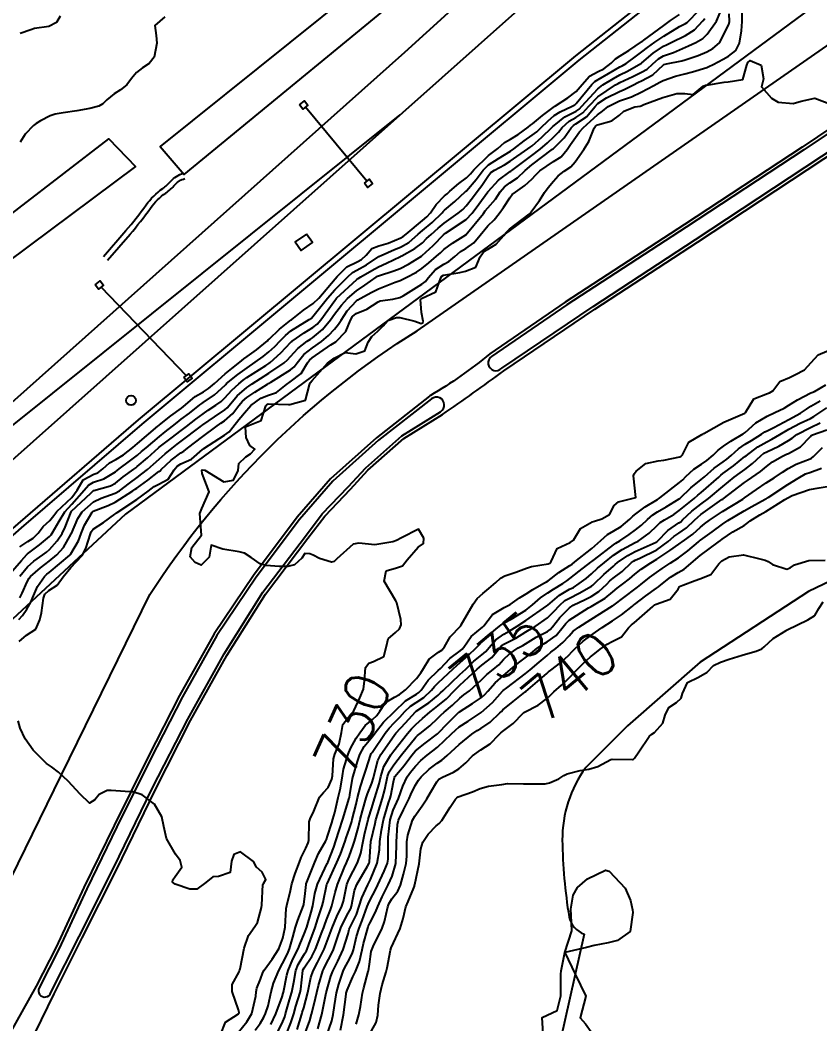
# Model space of a CAD drawing. Header units: metres. Extents: x 318500 to 325275, y 7408834 to 7428799.
# Drawn here: x 320721.1 to 320794.9, y 7414654.7 to 7414747.2 of the extents above; entities that cross this region are included whole.
import ezdxf
from ezdxf.enums import TextEntityAlignment as Align

# ---------------------------------------------------------------- set-up
doc = ezdxf.new("R2010")
doc.units = ezdxf.units.M
doc.header["$MEASUREMENT"] = 0
for name, color, linetype in [('Armário', 45, 'Continuous'), ('Canaleta de Drenagem', 151, 'Continuous'), ('Canteiro', 45, 'Continuous'), ('Cotas', 45, 'Continuous'), ('Curvas de Nivel 1m', 11, 'Continuous'), ('Curvas de Nivel 5m', 15, 'Continuous'), ('Divisas', 45, 'Continuous'), ('Edificações', 30, 'Continuous'), ('Linha Férrea', 20, 'Continuous'), ('Postes', 20, 'Continuous'), ('Pórticos', 45, 'Continuous'), ('Vias Primárias', 230, 'Continuous')]:
    doc.layers.add(name, color=color, linetype=linetype)
doc.styles.add('Style-STANDARD', font='STANDARD.shx')

msp = doc.modelspace()

# ---------------------------------------------------------------- linework, layer by layer
at = {"layer": 'Armário'}
msp.add_lwpolyline([(320747.527, 7414727.53), (320746.501, 7414726.813), (320747.053, 7414726.023), (320748.079, 7414726.741)], close=True, dxfattribs=at)
at = {"layer": 'Canaleta de Drenagem'}
for points in [[(320693.522, 7414674.72), (320696.625, 7414678.001), (320699.857, 7414681.522), (320706.727, 7414688.061, 0.044136), (320707.99, 7414689.495, -0.155974), (320709.353, 7414690.484, 0.200187), (320710.097, 7414691.128, -0.171633), (320712.464, 7414693.416), (320720.943, 7414700.824), (320732.054, 7414710.4), (320772.372, 7414743.946), (320793.969, 7414761.038)], [(320693.885, 7414674.376), (320696.991, 7414677.661), (320700.214, 7414681.172), (320707.072, 7414687.699, 0.044136), (320708.393, 7414689.199, -0.155974), (320709.51, 7414690.009, 0.200187), (320710.545, 7414690.905, -0.175754), (320712.736, 7414692.99), (320721.271, 7414700.446), (320732.377, 7414710.018), (320772.687, 7414743.557), (320794.273, 7414760.641)], [(320728.816, 7414725.449), (320730.883, 7414727.84, 0.02294), (320732.747, 7414730.207, -0.084779), (320734.274, 7414731.718, 0.061967), (320735.025, 7414732.397, -0.149836), (320736.18, 7414733.123, -0.132721)], [(320729.194, 7414725.122), (320731.262, 7414727.513, 0.02294), (320733.154, 7414729.916, -0.084779), (320734.561, 7414731.309, 0.061967), (320735.404, 7414732.071, -0.149836), (320736.31, 7414732.641, -0.149836)]]:
    msp.add_lwpolyline(points, format="xyb", dxfattribs=at)
at = {"layer": 'Canteiro'}
for points in [[(320765.53, 7414715.163), (320773.95, 7414720.862), (320783.409, 7414727.03), (320793.519, 7414733.689), (320805.718, 7414741.74), (320811.028, 7414745.317, 0.65864), (320809.771, 7414746.572), (320801.98, 7414741.05), (320793.4, 7414735.284), (320782.536, 7414728.169), (320771.545, 7414721.002), (320764.601, 7414716.243, 1.116369), (320765.53, 7414715.163, -0.299671)], [(320723.977, 7414657.629), (320726.587, 7414662.796), (320729.738, 7414669.077), (320733.317, 7414676.415), (320736.581, 7414682.83), (320739.936, 7414688.845), (320743.515, 7414694.516), (320747.431, 7414699.671), (320748.986, 7414701.728), (320751.371, 7414704.225), (320752.991, 7414705.978), (320756.322, 7414708.927), (320759.902, 7414711.156, 1.054709), (320759.069, 7414712.346), (320754.172, 7414708.519), (320749.954, 7414704.759), (320746.895, 7414701.232), (320742.888, 7414695.897), (320739.264, 7414690.538), (320736.09, 7414684.867), (320733.164, 7414679.147), (320730.057, 7414672.89), (320727.267, 7414667.171), (320724.724, 7414661.679), (320722.878, 7414658.074, 1.092624), (320723.977, 7414657.629, -0.574968)]]:
    msp.add_lwpolyline(points, format="xyb", dxfattribs=at)
at = {"layer": 'Curvas de Nivel 1m', "flags": 128}
for points, elevation in [([(320721.102, 7414693.99), (320721.329, 7414694.434), (320721.792, 7414695.474), (320721.957, 7414695.819), (320722.079, 7414695.977), (320723.012, 7414696.764), (320723.814, 7414697.378), (320724.506, 7414697.95), (320725.117, 7414698.654), (320725.849, 7414699.897), (320725.864, 7414699.916), (320726.464, 7414701.328), (320726.858, 7414701.915), (320727.889, 7414702.839), (320728.59, 7414703.196), (320729.898, 7414703.641), (320730.303, 7414703.874), (320731.201, 7414704.571), (320731.919, 7414705.103), (320732.349, 7414705.418), (320732.864, 7414705.836), (320733.436, 7414706.329), (320733.945, 7414706.789), (320734.49, 7414707.277), (320735.153, 7414707.808), (320735.611, 7414708.156), (320735.966, 7414708.426), (320737.746, 7414709.774), (320737.879, 7414709.874), (320737.983, 7414709.952), (320739.06, 7414710.688), (320740.004, 7414711.314), (320740.233, 7414711.511), (320740.417, 7414711.736), (320741.149, 7414712.603), (320742.035, 7414713.385), (320742.232, 7414713.522), (320742.533, 7414713.713), (320744.05, 7414714.695), (320745.476, 7414715.669), (320745.794, 7414715.934), (320746.069, 7414716.243), (320746.75, 7414716.983), (320747.601, 7414717.645), (320747.897, 7414717.838), (320748.095, 7414717.969), (320749.002, 7414718.731), (320749.743, 7414719.616), (320750.128, 7414720.155), (320750.763, 7414720.978), (320751.32, 7414721.592), (320752.157, 7414722.302), (320752.912, 7414722.823), (320753.951, 7414723.562), (320754.083, 7414723.649), (320754.172, 7414723.691), (320755.594, 7414724.124), (320756.183, 7414724.363), (320756.941, 7414724.767), (320758.148, 7414725.501), (320758.18, 7414725.521), (320758.201, 7414725.537), (320759.226, 7414726.478), (320760.187, 7414727.48), (320760.209, 7414727.502), (320760.23, 7414727.519), (320760.35, 7414727.597), (320762.244, 7414728.868), (320762.811, 7414729.442), (320763.428, 7414730.267), (320764.261, 7414731.42), (320764.28, 7414731.447), (320765.224, 7414732.482), (320766.308, 7414733.28), (320766.377, 7414733.331), (320766.464, 7414733.398), (320768.324, 7414734.777), (320769.091, 7414735.359), (320769.759, 7414735.929), (320770.347, 7414736.48), (320770.764, 7414736.926), (320771.092, 7414737.333), (320771.757, 7414737.938), (320772.374, 7414738.275), (320773, 7414738.691), (320773.554, 7414739.303), (320774.399, 7414740.162), (320776.016, 7414741.266), (320776.262, 7414741.413), (320776.413, 7414741.491), (320777.625, 7414742.045), (320778.428, 7414742.435), (320778.931, 7414742.734), (320779.476, 7414743.224), (320779.979, 7414743.686), (320780.451, 7414743.943), (320781.384, 7414744.269), (320782.463, 7414744.736), (320782.766, 7414744.876), (320783.425, 7414745.17), (320784.084, 7414745.553), (320784.478, 7414745.955), (320785.331, 7414747.147), (320785.688, 7414747.956)], 727), ([(320721.015, 7414691.991), (320721.36, 7414692.371), (320721.755, 7414692.958), (320722.127, 7414693.614), (320722.263, 7414693.975), (320722.722, 7414695.034), (320723.381, 7414695.964), (320723.596, 7414696.168), (320723.804, 7414696.333), (320725.719, 7414697.932), (320725.767, 7414697.985), (320725.822, 7414698.067), (320726.502, 7414699.258), (320726.764, 7414699.916), (320727.081, 7414700.693), (320727.771, 7414701.902), (320727.881, 7414701.995), (320729.258, 7414702.515), (320729.889, 7414702.804), (320731.538, 7414703.855), (320731.747, 7414704.008), (320731.904, 7414704.123), (320732.903, 7414704.848), (320733.927, 7414705.637), (320734.028, 7414705.719), (320734.125, 7414705.818), (320735.055, 7414706.698), (320735.953, 7414707.362), (320736.221, 7414707.531), (320736.575, 7414707.791), (320737.971, 7414708.866), (320739.164, 7414709.752), (320739.64, 7414710.091), (320739.989, 7414710.327), (320740.744, 7414710.987), (320741.308, 7414711.727), (320741.619, 7414712.121), (320742.021, 7414712.457), (320742.78, 7414712.958), (320743.944, 7414713.691), (320744.041, 7414713.757), (320744.239, 7414713.884), (320746.054, 7414715.011), (320746.412, 7414715.301), (320746.665, 7414715.654), (320747.297, 7414716.423), (320748.081, 7414717.048), (320748.921, 7414717.628), (320749.548, 7414718.168), (320750.107, 7414718.751), (320750.496, 7414719.222), (320750.716, 7414719.601), (320751.283, 7414720.442), (320752.147, 7414721.36), (320752.271, 7414721.455), (320752.494, 7414721.577), (320753.551, 7414722.171), (320754.159, 7414722.491), (320755.717, 7414723.088), (320756.167, 7414723.246), (320756.739, 7414723.521), (320757.677, 7414724.008), (320758.183, 7414724.348), (320758.806, 7414724.878), (320759.535, 7414725.487), (320759.888, 7414725.8), (320760.209, 7414726.099), (320760.99, 7414726.697), (320762.211, 7414727.45), (320762.23, 7414727.469), (320763.841, 7414729.426), (320764.019, 7414729.658), (320764.258, 7414729.947), (320764.946, 7414730.737), (320765.4, 7414731.409), (320765.799, 7414731.893), (320766.293, 7414732.236), (320766.989, 7414732.7), (320767.693, 7414733.379), (320768.316, 7414733.922), (320770.217, 7414735.342), (320770.278, 7414735.394), (320770.331, 7414735.44), (320771.281, 7414736.396), (320771.925, 7414737.324), (320772.142, 7414737.544), (320772.365, 7414737.674), (320773.338, 7414738.343), (320774.137, 7414739.294), (320774.393, 7414739.56), (320775.205, 7414740.085), (320776.404, 7414740.663), (320776.822, 7414740.839), (320777.608, 7414741.248), (320778.136, 7414741.521), (320778.416, 7414741.641), (320779.451, 7414742.199), (320780.439, 7414743.12), (320780.493, 7414743.155), (320780.715, 7414743.206), (320782.137, 7414743.492), (320782.446, 7414743.574), (320783.64, 7414743.98), (320784.458, 7414744.328), (320784.998, 7414744.616), (320785.615, 7414745.143), (320786.487, 7414746.85), (320786.529, 7414747.129), (320786.5, 7414747.827)], 728), ([(320721.039, 7414689.99), (320721.726, 7414690.567), (320722.582, 7414691.121), (320722.959, 7414691.968), (320723.104, 7414692.612), (320723.295, 7414693.965), (320723.415, 7414694.324), (320723.781, 7414694.679), (320724.562, 7414695.175), (320725.093, 7414695.941), (320725.809, 7414696.806), (320726.852, 7414697.915), (320727.205, 7414698.533), (320727.608, 7414699.904), (320727.673, 7414700.082), (320727.856, 7414700.315), (320728.805, 7414700.951), (320729.878, 7414701.721), (320729.962, 7414701.795), (320730.076, 7414701.877), (320731.892, 7414703.073), (320732.937, 7414703.834), (320733.48, 7414704.253), (320733.91, 7414704.483), (320734.782, 7414704.946), (320735.341, 7414705.806), (320735.598, 7414706.14), (320735.938, 7414706.34), (320736.934, 7414706.796), (320737.959, 7414707.676), (320738.006, 7414707.723), (320738.059, 7414707.769), (320739.972, 7414708.986), (320740.413, 7414709.298), (320740.749, 7414709.732), (320741.292, 7414710.425), (320742.003, 7414711.28), (320742.204, 7414711.52), (320742.408, 7414711.714), (320743.329, 7414712.392), (320744.025, 7414712.691), (320744.768, 7414712.94), (320745.704, 7414713.665), (320746.043, 7414713.913), (320747.029, 7414714.672), (320747.617, 7414715.644), (320747.803, 7414715.904), (320748.067, 7414716.12), (320749.787, 7414717.316), (320750.089, 7414717.514), (320750.236, 7414717.608), (320751.164, 7414718.534), (320751.598, 7414719.588), (320751.782, 7414719.929), (320752.129, 7414720.196), (320753.102, 7414720.604), (320754.146, 7414721.28), (320754.336, 7414721.369), (320755.51, 7414721.54), (320756.151, 7414721.679), (320756.457, 7414721.83), (320758.164, 7414722.91), (320758.5, 7414723.163), (320758.743, 7414723.494), (320759.416, 7414724.254), (320760.189, 7414724.766), (320760.66, 7414725.006), (320761.206, 7414725.465), (320761.741, 7414725.923), (320762.211, 7414726.198), (320762.951, 7414726.707), (320763.534, 7414727.43), (320764.239, 7414728.271), (320764.827, 7414728.832), (320765.293, 7414729.41), (320765.684, 7414729.98), (320766.272, 7414730.868), (320766.502, 7414731.171), (320766.795, 7414731.392), (320767.66, 7414732.009), (320768.298, 7414732.587), (320768.677, 7414732.991), (320769.062, 7414733.359), (320770.319, 7414734.202), (320771.003, 7414734.653), (320771.575, 7414735.328), (320771.887, 7414735.774), (320772.347, 7414736.42), (320772.709, 7414736.96), (320773.033, 7414737.31), (320773.73, 7414737.939), (320774.378, 7414738.507), (320774.818, 7414738.849), (320775.357, 7414739.275), (320776.396, 7414739.812), (320777.484, 7414740.164), (320778.404, 7414740.593), (320779.544, 7414741.223), (320780.107, 7414741.522), (320780.417, 7414741.685), (320781.545, 7414742.072), (320782.427, 7414742.283), (320783.136, 7414742.466), (320784.436, 7414742.871), (320784.639, 7414742.955), (320785.018, 7414743.151), (320785.949, 7414743.636), (320786.452, 7414743.913), (320787.125, 7414744.455), (320787.443, 7414745.115), (320787.633, 7414746.264), (320787.715, 7414747.112), (320787.708, 7414747.905)], 729), ([(320721.094, 7414695.991), (320721.809, 7414696.857), (320722.404, 7414697.384), (320723.219, 7414697.966), (320723.565, 7414698.221), (320723.827, 7414698.452), (320724.538, 7414699.251), (320724.997, 7414699.943), (320725.281, 7414700.517), (320725.837, 7414701.931), (320725.881, 7414701.986), (320727.655, 7414703.661), (320727.9, 7414703.886), (320727.94, 7414703.9), (320729.459, 7414704.332), (320729.91, 7414704.574), (320730.643, 7414705.145), (320731.605, 7414705.855), (320731.793, 7414705.991), (320731.934, 7414706.106), (320732.874, 7414706.908), (320733.882, 7414707.821), (320733.961, 7414707.886), (320735.057, 7414708.721), (320735.976, 7414709.413), (320736.471, 7414709.793), (320737.318, 7414710.452), (320737.998, 7414710.963), (320738.475, 7414711.291), (320739.184, 7414711.752), (320739.665, 7414712.095), (320740.02, 7414712.438), (320740.639, 7414713.126), (320741.294, 7414713.727), (320741.709, 7414714.058), (320742.046, 7414714.299), (320743.788, 7414715.425), (320744.059, 7414715.601), (320744.18, 7414715.688), (320745.177, 7414716.57), (320746.088, 7414717.557), (320746.139, 7414717.61), (320746.201, 7414717.659), (320747.33, 7414718.419), (320748.109, 7414718.908), (320748.514, 7414719.234), (320748.851, 7414719.629), (320750.147, 7414721.418), (320750.23, 7414721.528), (320750.306, 7414721.608), (320752.167, 7414723.326), (320752.308, 7414723.439), (320752.539, 7414723.576), (320753.57, 7414724.176), (320754.184, 7414724.503), (320754.908, 7414724.83), (320756.199, 7414725.466), (320756.243, 7414725.486), (320756.318, 7414725.528), (320757.534, 7414726.186), (320758.218, 7414726.729), (320758.608, 7414727.113), (320759.02, 7414727.492), (320759.666, 7414728.056), (320760.24, 7414728.527), (320761.524, 7414729.461), (320761.934, 7414729.775), (320762.26, 7414730.122), (320762.836, 7414730.878), (320763.269, 7414731.435), (320763.706, 7414732.011), (320764.302, 7414732.912), (320764.534, 7414733.19), (320764.862, 7414733.414), (320765.803, 7414733.917), (320766.318, 7414734.235), (320767.934, 7414735.376), (320768.165, 7414735.54), (320768.335, 7414735.671), (320769.247, 7414736.456), (320770.145, 7414737.343), (320770.254, 7414737.449), (320770.363, 7414737.546), (320771.365, 7414738.34), (320772.383, 7414738.858), (320772.663, 7414739.039), (320772.924, 7414739.312), (320774.406, 7414740.922), (320774.858, 7414741.283), (320775.826, 7414741.862), (320776.424, 7414742.193), (320777.13, 7414742.553), (320778.367, 7414743.241), (320778.411, 7414743.27), (320778.441, 7414743.294), (320779.496, 7414744.183), (320780.464, 7414744.83), (320780.719, 7414744.954), (320781.22, 7414745.199), (320782.477, 7414745.84), (320783.296, 7414746.357), (320784.065, 7414747.164), (320784.255, 7414747.4)], 726), ([(320721.11, 7414698.711), (320721.838, 7414699.187), (320722.327, 7414699.49), (320722.781, 7414699.971), (320723.258, 7414700.567), (320723.867, 7414701.125), (320724.231, 7414701.599), (320724.504, 7414701.951), (320725.893, 7414703.248), (320726.4, 7414703.923), (320726.942, 7414704.888), (320727.923, 7414705.403), (320728.294, 7414705.526), (320728.772, 7414705.892), (320729.368, 7414706.457), (320729.943, 7414706.753), (320730.653, 7414707.166), (320731.522, 7414707.857), (320731.964, 7414708.22), (320733.821, 7414709.822), (320733.906, 7414709.896), (320733.982, 7414709.958), (320735.034, 7414710.77), (320736.005, 7414711.495), (320736.182, 7414711.623), (320736.376, 7414711.795), (320737.26, 7414712.543), (320738.028, 7414712.991), (320738.503, 7414713.293), (320739.046, 7414713.755), (320740.049, 7414714.63), (320740.665, 7414715.123), (320741.397, 7414715.727), (320741.753, 7414716.035), (320742.068, 7414716.247), (320742.937, 7414716.847), (320743.934, 7414717.692), (320744.015, 7414717.768), (320744.092, 7414717.844), (320745.035, 7414718.747), (320746.119, 7414719.609), (320746.15, 7414719.63), (320746.191, 7414719.659), (320747.261, 7414720.516), (320748.135, 7414721.118), (320748.664, 7414721.632), (320750.168, 7414723.387), (320750.351, 7414723.607), (320751.265, 7414724.512), (320752.191, 7414724.971), (320752.601, 7414725.169), (320753.023, 7414725.572), (320753.564, 7414726.209), (320754.213, 7414726.449), (320755.063, 7414726.702), (320756.225, 7414727.174), (320756.453, 7414727.301), (320756.728, 7414727.523), (320758.243, 7414728.782), (320758.632, 7414729.11), (320758.966, 7414729.493), (320759.5, 7414730.249), (320760.273, 7414731.039), (320760.508, 7414731.245), (320760.754, 7414731.473), (320761.568, 7414732.183), (320762.299, 7414732.714), (320762.67, 7414733.079), (320762.974, 7414733.44), (320764.323, 7414734.77), (320764.697, 7414735.045), (320765.181, 7414735.411), (320765.793, 7414735.951), (320766.343, 7414736.271), (320767.049, 7414736.69), (320767.961, 7414737.376), (320768.185, 7414737.55), (320768.365, 7414737.69), (320769.289, 7414738.443), (320770.389, 7414739.28), (320770.429, 7414739.3), (320770.49, 7414739.339), (320771.639, 7414740.086), (320772.403, 7414740.654), (320772.966, 7414741.312), (320773.633, 7414742.091), (320774.428, 7414742.514), (320774.955, 7414742.759), (320775.613, 7414743.272), (320776.027, 7414743.685), (320776.451, 7414743.963), (320777.258, 7414744.452), (320778.411, 7414745.241), (320778.445, 7414745.266), (320778.47, 7414745.282), (320778.631, 7414745.397), (320780.485, 7414746.756), (320781.098, 7414747.201), (320781.912, 7414747.776)], 724), ([(320734.486, 7414747.553), (320733.547, 7414746.76), (320733.66, 7414745.832), (320733.729, 7414745.107), (320733.478, 7414743.834), (320733.04, 7414743.232), (320732.425, 7414742.835), (320731.854, 7414742.423), (320731.414, 7414741.865), (320730.984, 7414741.288), (320730.394, 7414740.812), (320729.816, 7414740.458), (320729.139, 7414739.892), (320728.745, 7414739.528), (320728.374, 7414739.315), (320727.545, 7414739.085), (320726.37, 7414738.882), (320725.112, 7414738.693), (320724.366, 7414738.571), (320723.901, 7414738.428), (320723.014, 7414737.973), (320722.613, 7414737.72), (320722.353, 7414737.537), (320721.602, 7414736.73), (320721.125, 7414735.998)], 724), ([(320742.798, 7414654.146), (320743.256, 7414654.785), (320743.599, 7414655.351), (320743.76, 7414655.683), (320743.989, 7414656.391), (320744.284, 7414657.675), (320744.498, 7414658.476), (320744.983, 7414659.665), (320745.33, 7414660.316), (320745.794, 7414661.204), (320745.967, 7414661.654), (320746.277, 7414662.735), (320746.529, 7414663.648), (320746.723, 7414664.304), (320747.264, 7414665.641), (320747.299, 7414665.744), (320747.417, 7414666.765), (320747.498, 7414667.57), (320747.512, 7414667.639), (320747.576, 7414667.782), (320748.293, 7414669.627), (320748.649, 7414670.435), (320749.311, 7414671.613), (320749.373, 7414671.721), (320749.486, 7414672.027), (320749.856, 7414673.253), (320749.967, 7414673.603), (320750.132, 7414674.217), (320750.454, 7414675.596), (320750.663, 7414676.473), (320750.863, 7414677.59), (320750.959, 7414678.199), (320751.371, 7414679.583), (320751.595, 7414680.102), (320752.124, 7414681.056), (320752.439, 7414681.572), (320752.948, 7414682.239), (320753.628, 7414682.789), (320754.026, 7414683.162), (320754.288, 7414683.55), (320754.831, 7414684.363), (320755.66, 7414684.848), (320756.095, 7414685.092), (320756.659, 7414685.515), (320757.681, 7414686.58), (320758.083, 7414687.1), (320758.327, 7414687.494), (320758.833, 7414688.359), (320759.713, 7414688.985), (320760.005, 7414689.186), (320760.254, 7414689.472), (320760.78, 7414690.419), (320761.75, 7414691.427), (320761.808, 7414691.506), (320762.913, 7414693.433), (320763.27, 7414693.935), (320763.785, 7414694.414), (320764.354, 7414694.852), (320764.999, 7414695.408), (320765.411, 7414695.799), (320765.81, 7414696.044), (320766.829, 7414696.371), (320767.821, 7414696.744), (320768.293, 7414696.893), (320769.827, 7414697.132), (320769.975, 7414697.191), (320770.102, 7414697.337), (320770.637, 7414698.537), (320771.848, 7414699.102), (320772.165, 7414699.315), (320772.788, 7414700.385), (320773.876, 7414700.994), (320774.098, 7414701.065), (320774.752, 7414701.277), (320775.463, 7414701.689), (320775.899, 7414702.523), (320776.308, 7414702.852), (320777.91, 7414703.24), (320777.672, 7414705.243), (320777.738, 7414705.437), (320777.937, 7414705.676), (320778.806, 7414706.368), (320779.951, 7414706.616), (320780.474, 7414706.681), (320781.957, 7414707.008), (320782.074, 7414707.063), (320782.212, 7414707.177), (320782.799, 7414708.35), (320783.988, 7414709.051), (320784.062, 7414709.086), (320784.178, 7414709.157), (320786, 7414710.177), (320787.943, 7414711.034), (320788.01, 7414711.082), (320788.784, 7414712.338), (320790.036, 7414712.835), (320790.23, 7414712.884), (320790.537, 7414713.073), (320791.19, 7414713.926), (320792.059, 7414714.322), (320792.553, 7414714.552), (320793.441, 7414715.029), (320794.077, 7414715.683), (320794.7, 7414716.398), (320796.09, 7414716.971)], 731), ([(320744.237, 7414654.693), (320744.704, 7414655.668), (320745.286, 7414657.217), (320745.39, 7414657.558), (320745.416, 7414657.659), (320745.733, 7414659.237), (320745.844, 7414659.655), (320746.287, 7414660.699), (320746.759, 7414661.646), (320746.935, 7414662.064), (320747.365, 7414663.106), (320747.556, 7414663.637), (320747.979, 7414665.043), (320748.12, 7414665.629), (320748.301, 7414666.742), (320748.551, 7414667.623), (320749.449, 7414669.505), (320749.498, 7414669.609), (320750.047, 7414671.026), (320750.243, 7414671.599), (320750.537, 7414672.552), (320750.875, 7414673.59), (320751.476, 7414675.527), (320751.49, 7414675.581), (320751.497, 7414675.614), (320751.534, 7414675.832), (320751.781, 7414677.353), (320751.836, 7414677.577), (320752.226, 7414678.928), (320752.444, 7414679.571), (320752.853, 7414680.312), (320753.607, 7414681.232), (320753.858, 7414681.556), (320754.626, 7414682.544), (320755.64, 7414683.515), (320756.66, 7414684.51), (320757.665, 7414685.135), (320757.888, 7414685.276), (320758.092, 7414685.496), (320758.762, 7414686.407), (320759.688, 7414687.29), (320759.88, 7414687.477), (320760.755, 7414688.413), (320761.715, 7414689.124), (320761.9, 7414689.265), (320762.048, 7414689.445), (320762.732, 7414690.438), (320763.748, 7414691.301), (320763.814, 7414691.354), (320763.872, 7414691.419), (320764.696, 7414692.475), (320765.767, 7414693.096), (320766.324, 7414693.392), (320767.168, 7414693.99), (320767.785, 7414694.37), (320768.394, 7414694.758), (320769.411, 7414695.346), (320769.666, 7414695.478), (320769.804, 7414695.577), (320770.809, 7414696.336), (320771.825, 7414696.982), (320772.025, 7414697.119), (320772.269, 7414697.313), (320773.843, 7414698.545), (320774.658, 7414699.278), (320775.277, 7414699.851), (320775.864, 7414700.172), (320776.556, 7414700.567), (320777.34, 7414701.245), (320777.613, 7414701.514), (320777.888, 7414701.745), (320778.747, 7414702.378), (320779.908, 7414703.076), (320779.994, 7414703.123), (320780.12, 7414703.207), (320781.925, 7414704.634), (320782.223, 7414704.881), (320782.523, 7414705.174), (320783.238, 7414705.87), (320783.948, 7414706.331), (320784.446, 7414706.659), (320785.014, 7414707.144), (320785.497, 7414707.607), (320785.973, 7414707.967), (320786.66, 7414708.44), (320787.782, 7414709.103), (320787.991, 7414709.249), (320788.971, 7414710.119), (320790.007, 7414710.743), (320790.719, 7414711.069), (320791.59, 7414711.483), (320792.02, 7414711.747), (320792.805, 7414712.262), (320794.038, 7414712.899), (320794.129, 7414712.929), (320794.386, 7414713.017), (320795.421, 7414713.635)], 732), ([(320744.89, 7414654.02), (320745.256, 7414654.755), (320745.526, 7414655.397), (320745.613, 7414655.657), (320745.979, 7414656.957), (320746.168, 7414657.651), (320746.36, 7414658.594), (320746.55, 7414659.648), (320746.763, 7414660.211), (320747.343, 7414661.18), (320747.521, 7414661.464), (320747.61, 7414661.636), (320747.762, 7414662.042), (320748.327, 7414663.626), (320748.589, 7414664.414), (320748.98, 7414665.616), (320749.067, 7414665.954), (320749.423, 7414667.61), (320749.43, 7414667.63), (320750.342, 7414669.597), (320750.669, 7414670.385), (320751.098, 7414671.586), (320751.195, 7414671.874), (320751.497, 7414672.735), (320751.706, 7414673.379), (320751.76, 7414673.578), (320752.112, 7414674.987), (320752.248, 7414675.573), (320752.502, 7414676.614), (320752.827, 7414677.567), (320753.017, 7414678.116), (320753.468, 7414679.561), (320753.51, 7414679.641), (320753.592, 7414679.759), (320754.797, 7414681.542), (320755.155, 7414681.999), (320755.624, 7414682.47), (320756.155, 7414683), (320756.612, 7414683.515), (320757.132, 7414684.023), (320757.653, 7414684.359), (320758.343, 7414684.81), (320759.056, 7414685.486), (320759.34, 7414685.817), (320759.677, 7414686.155), (320761.069, 7414687.459), (320761.387, 7414687.762), (320761.699, 7414688.034), (320762.447, 7414688.701), (320763.22, 7414689.428), (320763.463, 7414689.684), (320763.728, 7414689.98), (320764.454, 7414690.698), (320765.331, 7414691.404), (320765.567, 7414691.587), (320765.753, 7414691.702), (320766.405, 7414692.039), (320767.765, 7414692.88), (320768.377, 7414693.361), (320769.12, 7414694.01), (320769.787, 7414694.473), (320770.318, 7414694.809), (320771.162, 7414695.326), (320771.551, 7414695.576), (320771.807, 7414695.769), (320772.676, 7414696.449), (320773.754, 7414697.291), (320773.831, 7414697.348), (320774.092, 7414697.545), (320775.846, 7414698.892), (320776.067, 7414699.039), (320776.427, 7414699.254), (320777.269, 7414699.836), (320777.865, 7414700.269), (320778.415, 7414700.689), (320778.977, 7414701.224), (320779.453, 7414701.65), (320779.891, 7414701.942), (320780.694, 7414702.402), (320781.909, 7414703.122), (320781.945, 7414703.144), (320781.979, 7414703.179), (320782.962, 7414704.127), (320783.927, 7414704.893), (320784.239, 7414705.155), (320785.127, 7414705.958), (320785.951, 7414706.53), (320786.304, 7414706.775), (320786.687, 7414707.119), (320787.354, 7414707.724), (320787.976, 7414708.153), (320788.565, 7414708.511), (320789.493, 7414709.085), (320789.788, 7414709.287), (320789.993, 7414709.406), (320790.632, 7414709.706), (320792.004, 7414710.424), (320793.084, 7414711.034), (320793.645, 7414711.396), (320794.02, 7414711.662), (320794.886, 7414712.152)], 733), ([(320745.64, 7414653.656), (320746.092, 7414654.818), (320746.355, 7414655.649), (320746.563, 7414656.362), (320746.948, 7414657.643), (320747.006, 7414657.932), (320747.195, 7414659.641), (320747.227, 7414659.736), (320747.324, 7414659.891), (320748.029, 7414660.94), (320748.374, 7414661.625), (320748.992, 7414663.241), (320749.123, 7414663.614), (320749.187, 7414663.798), (320749.381, 7414664.341), (320749.74, 7414665.26), (320749.866, 7414665.603), (320750.176, 7414666.841), (320750.392, 7414667.596), (320751.047, 7414669.187), (320751.227, 7414669.583), (320751.293, 7414669.742), (320751.459, 7414670.168), (320751.849, 7414671.202), (320751.957, 7414671.575), (320752.287, 7414672.783), (320752.494, 7414673.57), (320752.708, 7414674.379), (320753.035, 7414675.565), (320753.155, 7414675.944), (320753.551, 7414676.936), (320753.715, 7414677.4), (320753.753, 7414677.557), (320754.124, 7414679.01), (320754.387, 7414679.548), (320755.608, 7414681.321), (320755.779, 7414681.527), (320756.668, 7414682.471), (320757.57, 7414683.501), (320757.607, 7414683.534), (320757.641, 7414683.559), (320758.812, 7414684.329), (320759.663, 7414685.029), (320759.898, 7414685.245), (320760.136, 7414685.473), (320761.685, 7414686.937), (320762.215, 7414687.442), (320762.975, 7414688.156), (320763.71, 7414688.751), (320764.076, 7414689.055), (320764.378, 7414689.413), (320765.003, 7414690.135), (320765.739, 7414690.649), (320766.218, 7414690.917), (320766.962, 7414691.382), (320767.755, 7414691.915), (320769.678, 7414693.25), (320769.77, 7414693.318), (320770.868, 7414694.245), (320771.792, 7414694.786), (320772.146, 7414694.963), (320772.678, 7414695.307), (320773.308, 7414695.797), (320773.814, 7414696.219), (320774.376, 7414696.727), (320774.995, 7414697.273), (320775.837, 7414697.935), (320776.634, 7414698.46), (320777.849, 7414699.091), (320778.125, 7414699.236), (320779.125, 7414699.957), (320779.872, 7414700.673), (320780.152, 7414700.93), (320780.548, 7414701.2), (320781.389, 7414701.686), (320781.893, 7414702.04), (320782.52, 7414702.554), (320783.281, 7414703.166), (320783.625, 7414703.451), (320783.915, 7414703.703), (320785.54, 7414705.136), (320785.748, 7414705.317), (320785.935, 7414705.453), (320786.898, 7414706.163), (320787.959, 7414707.014), (320788.006, 7414707.053), (320788.062, 7414707.099), (320789.155, 7414707.906), (320789.979, 7414708.366), (320790.446, 7414708.61), (320791.172, 7414709.062), (320791.995, 7414709.542), (320793.053, 7414710.087), (320794.005, 7414710.544), (320794.318, 7414710.705), (320794.766, 7414711.012), (320795.501, 7414711.522)], 734), ([(320747.317, 7414653.639), (320747.835, 7414655.057), (320748.001, 7414655.629), (320748.23, 7414656.577), (320748.489, 7414657.622), (320748.646, 7414658.274), (320749.038, 7414659.614), (320749.126, 7414659.81), (320749.329, 7414660.196), (320749.816, 7414661.13), (320750.023, 7414661.6), (320750.356, 7414662.591), (320750.703, 7414663.59), (320750.908, 7414664.056), (320751.39, 7414664.94), (320751.612, 7414665.363), (320751.679, 7414665.577), (320751.974, 7414667.022), (320752.186, 7414667.572), (320753.145, 7414669.261), (320753.306, 7414669.561), (320753.338, 7414669.675), (320753.48, 7414671.56), (320753.856, 7414673.203), (320753.938, 7414673.554), (320754.099, 7414674.134), (320754.544, 7414675.545), (320754.754, 7414676.329), (320755.003, 7414677.538), (320755.142, 7414677.96), (320755.576, 7414678.619), (320755.987, 7414679.121), (320756.297, 7414679.519), (320757.607, 7414681.161), (320757.778, 7414681.329), (320758.006, 7414681.496), (320758.904, 7414682.204), (320759.631, 7414682.903), (320759.916, 7414683.196), (320760.232, 7414683.471), (320760.999, 7414684.11), (320761.659, 7414684.743), (320762.043, 7414685.065), (320762.548, 7414685.437), (320763.68, 7414686.449), (320764.171, 7414686.93), (320764.753, 7414687.409), (320765.269, 7414687.832), (320765.704, 7414688.306), (320766.251, 7414688.853), (320767.041, 7414689.38), (320767.48, 7414689.617), (320767.726, 7414689.761), (320768.717, 7414690.373), (320769.744, 7414690.907), (320769.997, 7414691.087), (320770.215, 7414691.335), (320770.898, 7414692.189), (320771.768, 7414693.091), (320772.108, 7414693.315), (320773.23, 7414693.846), (320773.783, 7414694.13), (320774.48, 7414694.589), (320775.224, 7414695.269), (320775.512, 7414695.557), (320775.808, 7414695.8), (320776.631, 7414696.438), (320777.502, 7414697.243), (320777.685, 7414697.388), (320777.832, 7414697.463), (320778.253, 7414697.652), (320779.842, 7414698.439), (320780.887, 7414699.194), (320781.399, 7414699.645), (320781.862, 7414699.971), (320782.575, 7414700.467), (320783.307, 7414701.166), (320783.602, 7414701.445), (320783.888, 7414701.668), (320785.834, 7414703.056), (320785.91, 7414703.106), (320785.941, 7414703.13), (320787.925, 7414704.633), (320788.197, 7414704.828), (320788.596, 7414705.093), (320789.384, 7414705.64), (320789.946, 7414706.117), (320790.49, 7414706.534), (320791.413, 7414707.058), (320791.778, 7414707.238), (320791.964, 7414707.316), (320793.08, 7414707.926), (320793.988, 7414708.877), (320794.056, 7414708.953), (320794.198, 7414709.018), (320795.52, 7414709.479)], 736), ([(320748.581, 7414654.289), (320748.962, 7414655.615), (320749.287, 7414657.277), (320749.358, 7414657.609), (320749.793, 7414659.122), (320749.976, 7414659.6), (320750.421, 7414660.506), (320750.907, 7414661.587), (320751.365, 7414663.038), (320751.474, 7414663.474), (320751.515, 7414663.579), (320752.13, 7414664.831), (320752.387, 7414665.57), (320752.624, 7414666.356), (320753.175, 7414667.563), (320753.435, 7414668.046), (320754.055, 7414669.551), (320754.254, 7414670.762), (320754.311, 7414671.548), (320754.442, 7414672.599), (320754.627, 7414673.543), (320755.104, 7414675.115), (320755.249, 7414675.534), (320755.303, 7414675.764), (320755.553, 7414677.056), (320755.64, 7414677.448), (320755.688, 7414677.528), (320756.539, 7414678.552), (320757.252, 7414679.505), (320757.594, 7414679.891), (320758.477, 7414680.616), (320759.61, 7414681.47), (320760.6, 7414682.491), (320761.592, 7414683.451), (320761.615, 7414683.476), (320761.641, 7414683.493), (320762.831, 7414684.254), (320763.661, 7414684.829), (320763.979, 7414685.104), (320764.255, 7414685.414), (320764.925, 7414686.16), (320765.684, 7414686.834), (320766.357, 7414687.39), (320767.083, 7414687.996), (320767.706, 7414688.469), (320768.21, 7414688.865), (320768.796, 7414689.354), (320769.344, 7414689.728), (320769.729, 7414689.939), (320770.549, 7414690.521), (320771.198, 7414691.326), (320771.434, 7414691.642), (320771.756, 7414691.931), (320773.542, 7414693.068), (320773.769, 7414693.207), (320773.922, 7414693.288), (320775.076, 7414693.976), (320775.789, 7414694.558), (320776.166, 7414694.885), (320776.662, 7414695.251), (320777.308, 7414695.744), (320777.814, 7414696.181), (320778.395, 7414696.658), (320779.27, 7414697.218), (320779.834, 7414697.565), (320781.022, 7414698.372), (320781.848, 7414698.944), (320781.984, 7414699.043), (320782.168, 7414699.177), (320783.143, 7414699.884), (320783.87, 7414700.517), (320784.216, 7414700.814), (320784.681, 7414701.148), (320785.892, 7414701.958), (320787.749, 7414703.102), (320787.911, 7414703.208), (320789.03, 7414703.978), (320789.925, 7414704.598), (320790.639, 7414705.069), (320791.421, 7414705.574), (320791.943, 7414705.907), (320792.678, 7414706.31), (320793.957, 7414706.797), (320794.11, 7414706.866), (320794.283, 7414707.017), (320795.122, 7414707.859)], 737), ([(320749.393, 7414653.608), (320749.858, 7414655.004), (320749.992, 7414655.599), (320750.104, 7414656.423), (320750.301, 7414657.595), (320750.508, 7414658.386), (320750.903, 7414659.586), (320751.032, 7414659.877), (320751.333, 7414660.414), (320751.735, 7414661.185), (320751.855, 7414661.575), (320752.132, 7414662.803), (320752.381, 7414663.57), (320752.672, 7414664.276), (320753.14, 7414665.563), (320753.21, 7414665.755), (320753.409, 7414666.184), (320753.887, 7414667.089), (320754.119, 7414667.55), (320754.705, 7414668.804), (320755.011, 7414669.537), (320755.069, 7414669.923), (320755.052, 7414671.536), (320755.07, 7414671.953), (320755.245, 7414673.534), (320755.519, 7414674.435), (320756.01, 7414675.523), (320756.425, 7414676.639), (320756.826, 7414677.511), (320757.127, 7414677.946), (320757.575, 7414678.499), (320758.078, 7414679), (320758.655, 7414679.489), (320759.181, 7414679.897), (320759.598, 7414680.24), (320760.918, 7414681.46), (320761.27, 7414681.8), (320761.62, 7414682.1), (320762.43, 7414682.635), (320763.64, 7414683.42), (320764.696, 7414684.368), (320765.601, 7414685.401), (320765.634, 7414685.437), (320765.671, 7414685.47), (320765.995, 7414685.717), (320767.686, 7414686.996), (320768.15, 7414687.363), (320768.991, 7414688.06), (320769.71, 7414688.682), (320770.064, 7414688.987), (320770.517, 7414689.332), (320771.18, 7414689.873), (320771.738, 7414690.505), (320772.127, 7414690.932), (320772.639, 7414691.307), (320773.757, 7414692.008), (320775.748, 7414693.26), (320775.764, 7414693.267), (320776.918, 7414694.113), (320777.793, 7414694.793), (320778.042, 7414694.99), (320778.349, 7414695.232), (320779.169, 7414695.86), (320779.817, 7414696.332), (320780.332, 7414696.693), (320781.069, 7414697.191), (320781.835, 7414697.7), (320782.687, 7414698.326), (320783.672, 7414699.162), (320783.769, 7414699.243), (320783.852, 7414699.306), (320784.937, 7414700.071), (320785.875, 7414700.779), (320786.37, 7414701.123), (320787.894, 7414702.02), (320788.587, 7414702.406), (320789.827, 7414703.081), (320789.876, 7414703.114), (320789.911, 7414703.135), (320790.09, 7414703.255), (320791.924, 7414704.449), (320792.87, 7414705.036), (320793.541, 7414705.421), (320793.938, 7414705.564), (320795.005, 7414705.948)], 738), ([(320750.675, 7414654.162), (320750.956, 7414655.585), (320751.186, 7414657.478), (320751.201, 7414657.581), (320751.219, 7414657.653), (320751.294, 7414657.855), (320751.818, 7414659.069), (320752.05, 7414659.573), (320752.421, 7414660.482), (320752.663, 7414661.567), (320752.781, 7414662.141), (320753.185, 7414663.562), (320753.234, 7414663.699), (320753.377, 7414664.008), (320753.904, 7414665.04), (320754.105, 7414665.549), (320754.505, 7414666.452), (320755.061, 7414667.536), (320755.438, 7414668.355), (320755.772, 7414669.525), (320755.847, 7414671.152), (320755.844, 7414671.525), (320755.922, 7414673.105), (320756.02, 7414673.522), (320756.463, 7414674.459), (320757, 7414675.508), (320757.164, 7414675.877), (320757.548, 7414676.706), (320757.85, 7414677.203), (320758.098, 7414677.495), (320758.853, 7414678.205), (320759.579, 7414678.763), (320760.004, 7414679.053), (320760.498, 7414679.466), (320761.6, 7414680.479), (320762.777, 7414681.433), (320763.272, 7414681.769), (320763.618, 7414681.971), (320764.482, 7414682.556), (320765.372, 7414683.403), (320765.503, 7414683.541), (320765.644, 7414683.673), (320766.595, 7414684.447), (320767.669, 7414685.306), (320767.706, 7414685.333), (320767.748, 7414685.369), (320769.687, 7414687.031), (320769.852, 7414687.174), (320770.058, 7414687.336), (320770.972, 7414688.056), (320771.711, 7414688.73), (320772.004, 7414689.027), (320772.285, 7414689.312), (320773.031, 7414690), (320773.739, 7414690.536), (320774.183, 7414690.844), (320774.795, 7414691.274), (320775.756, 7414691.884), (320776.591, 7414692.422), (320777.595, 7414693.242), (320777.693, 7414693.319), (320777.772, 7414693.381), (320778.828, 7414694.181), (320779.795, 7414694.884), (320779.983, 7414695.022), (320780.19, 7414695.204), (320781.083, 7414695.919), (320781.817, 7414696.346), (320782.355, 7414696.642), (320782.971, 7414697.169), (320783.428, 7414697.57), (320783.837, 7414697.89), (320785.476, 7414699.136), (320785.69, 7414699.295), (320785.854, 7414699.41), (320786.833, 7414700.084), (320787.874, 7414700.671), (320788.135, 7414700.839), (320788.454, 7414701.094), (320789.328, 7414701.646), (320789.893, 7414701.966), (320791.644, 7414703.054), (320791.912, 7414703.215), (320792.298, 7414703.429), (320793.92, 7414703.996), (320794.79, 7414704.142), (320795.923, 7414704.312)], 739), ([(320753.241, 7414653.594), (320753.947, 7414654.862), (320754.114, 7414655.547), (320754.182, 7414656.449), (320754.326, 7414657.544), (320754.524, 7414658.32), (320754.889, 7414659.536), (320754.971, 7414659.89), (320755.283, 7414661.531), (320755.352, 7414661.74), (320756.175, 7414663.518), (320756.438, 7414664.461), (320756.701, 7414665.51), (320756.915, 7414666), (320757.427, 7414667.284), (320757.489, 7414667.439), (320757.503, 7414667.499), (320757.519, 7414667.587), (320757.918, 7414669.495), (320758.091, 7414670.873), (320758.272, 7414671.492), (320758.758, 7414672.22), (320759.503, 7414673.002), (320759.768, 7414673.214), (320760.013, 7414673.472), (320760.775, 7414674.714), (320761.287, 7414675.454), (320761.406, 7414675.578), (320761.533, 7414675.647), (320762.853, 7414676.118), (320763.545, 7414676.437), (320764.325, 7414676.635), (320765.551, 7414676.811), (320766.066, 7414676.878), (320767.553, 7414676.872), (320768.065, 7414676.85), (320769.553, 7414676.865), (320769.947, 7414676.943), (320770.787, 7414677.328), (320771.26, 7414677.627), (320771.567, 7414677.77), (320772.774, 7414678.1), (320773.574, 7414678.204), (320774.387, 7414678.468), (320775.588, 7414679.11), (320775.711, 7414679.136), (320777.588, 7414679.109), (320777.686, 7414679.141), (320777.775, 7414679.237), (320778.167, 7414679.803), (320779.113, 7414681.217), (320779.38, 7414681.447), (320779.616, 7414681.597), (320780.385, 7414682.443), (320780.598, 7414683.196), (320780.939, 7414683.902), (320781.657, 7414684.34), (320782.085, 7414684.754), (320782.2, 7414685.175), (320782.666, 7414686.185), (320783.685, 7414686.683), (320784.465, 7414687.148), (320785.074, 7414687.765), (320785.704, 7414688.061), (320786.49, 7414688.336), (320787.714, 7414688.73), (320788.016, 7414688.797), (320788.986, 7414689.087), (320789.509, 7414689.296), (320789.726, 7414689.472), (320790.55, 7414690.256), (320791.749, 7414690.989), (320791.789, 7414691.01), (320791.861, 7414691.048), (320793.76, 7414691.976), (320794.39, 7414692.387), (320794.777, 7414693.01), (320795.157, 7414693.629)], 741), ([(320739.614, 7414653.736), (320740.077, 7414654.906), (320741.269, 7414655.65), (320741.308, 7414655.681), (320741.329, 7414655.719), (320741.339, 7414655.787), (320741.273, 7414656.034), (320740.674, 7414657.726), (320740.667, 7414658.359), (320741.317, 7414659.542), (320741.37, 7414659.668), (320741.393, 7414659.719), (320741.428, 7414659.825), (320741.797, 7414661.713), (320742.181, 7414662.884), (320742.767, 7414663.699), (320743.006, 7414664.065), (320743.396, 7414665.456), (320743.426, 7414665.663), (320743.428, 7414665.69), (320743.523, 7414667.594), (320743.556, 7414667.688), (320743.788, 7414668.039), (320743.44, 7414668.718), (320742.919, 7414669.174), (320742.639, 7414669.702), (320741.463, 7414670.606), (320740.832, 7414670.354), (320740.635, 7414669.728), (320740.485, 7414668.679), (320739.429, 7414668.325), (320738.886, 7414668.29), (320738.254, 7414667.757), (320737.414, 7414667.156), (320736.784, 7414667.15), (320735.418, 7414667.606), (320735.167, 7414667.803), (320735.208, 7414668.018), (320735.428, 7414668.317), (320736.041, 7414669.191), (320735.891, 7414669.793), (320735.459, 7414670.392), (320734.617, 7414671.809), (320734.378, 7414672.924), (320734.195, 7414673.813), (320733.518, 7414674.99), (320732.398, 7414675.837), (320731.534, 7414676.11), (320731.259, 7414676.129), (320729.536, 7414676.259), (320729.159, 7414676.26), (320728.427, 7414675.891), (320728.023, 7414675.395), (320727.518, 7414675.092), (320726.659, 7414675.913), (320725.548, 7414677.108), (320724.658, 7414677.944), (320724.026, 7414678.414), (320723.568, 7414678.748), (320722.346, 7414679.972), (320721.596, 7414681.021), (320721.133, 7414681.987), (320720.95, 7414682.66)], 729), ([(320769.384, 7414653.339), (320769.27, 7414655.34), (320770.636, 7414655.966), (320770.998, 7414657.323), (320770.974, 7414657.644), (320770.969, 7414659.324), (320771.015, 7414659.632), (320771.35, 7414661.32), (320772.002, 7414663.311), (320771.95, 7414664.753), (320771.893, 7414665.313), (320772.118, 7414666.611), (320772.521, 7414667.304), (320773.438, 7414668.118), (320775.089, 7414668.907), (320775.446, 7414668.818), (320776.904, 7414667.245), (320777.413, 7414666.097), (320777.604, 7414665.237), (320777.621, 7414665.013), (320777.37, 7414663.24), (320776.195, 7414662.418), (320775.36, 7414662.216), (320774.043, 7414661.966), (320773.355, 7414661.776), (320771.35, 7414661.32), (320772.32, 7414659.305), (320773.29, 7414657.29), (320772.77, 7414655.298), (320773.262, 7414654.749), (320774.308, 7414653.274)], 742)]:
    msp.add_lwpolyline(points, dxfattribs=dict(at, elevation=elevation))
at = {"layer": 'Curvas de Nivel 5m', "flags": 128}
for points, elevation in [([(320720.001, 7414696.007), (320721.262, 7414697.436), (320721.742, 7414697.981), (320721.78, 7414698.021), (320721.821, 7414698.055), (320722.929, 7414698.873), (320723.846, 7414699.661), (320723.987, 7414699.819), (320724.085, 7414699.956), (320724.736, 7414701.078), (320725.263, 7414701.939), (320725.887, 7414702.629), (320727.051, 7414703.913), (320727.424, 7414704.391), (320727.911, 7414704.656), (320728.841, 7414704.966), (320729.926, 7414705.625), (320730.073, 7414705.732), (320730.262, 7414705.875), (320731.219, 7414706.583), (320731.95, 7414707.157), (320732.322, 7414707.477), (320732.739, 7414707.838), (320733.971, 7414708.874), (320734.499, 7414709.291), (320735.167, 7414709.808), (320735.622, 7414710.167), (320735.99, 7414710.453), (320736.753, 7414711.035), (320737.709, 7414711.775), (320737.88, 7414711.904), (320738.013, 7414711.991), (320739.057, 7414712.722), (320740.038, 7414713.607), (320740.104, 7414713.674), (320740.172, 7414713.739), (320741.197, 7414714.58), (320742.055, 7414715.196), (320742.809, 7414715.709), (320743.525, 7414716.241), (320744.075, 7414716.68), (320744.607, 7414717.157), (320745.095, 7414717.675), (320745.585, 7414718.18), (320746.104, 7414718.593), (320746.748, 7414719.016), (320747.773, 7414719.643), (320747.983, 7414719.78), (320748.123, 7414719.915), (320749.485, 7414721.62), (320750.158, 7414722.383), (320751.331, 7414723.593), (320751.776, 7414723.986), (320752.179, 7414724.21), (320753.073, 7414724.685), (320754.198, 7414725.446), (320754.271, 7414725.487), (320754.425, 7414725.557), (320755.652, 7414726.094), (320756.212, 7414726.331), (320756.973, 7414726.764), (320757.835, 7414727.506), (320758.234, 7414727.852), (320759.134, 7414728.598), (320760.03, 7414729.482), (320760.131, 7414729.602), (320760.254, 7414729.724), (320761.204, 7414730.528), (320762.197, 7414731.451), (320762.239, 7414731.492), (320762.281, 7414731.525), (320763.167, 7414732.567), (320763.818, 7414733.427), (320764.315, 7414733.91), (320765.24, 7414734.492), (320766.328, 7414735.158), (320766.66, 7414735.395), (320767.615, 7414736.107), (320768.349, 7414736.63), (320768.757, 7414736.961), (320769.156, 7414737.358), (320769.775, 7414737.943), (320770.377, 7414738.446), (320770.918, 7414738.799), (320772.026, 7414739.324), (320772.271, 7414739.441), (320772.392, 7414739.552), (320773.833, 7414741.299), (320774.115, 7414741.593), (320774.417, 7414741.783), (320775.39, 7414742.311), (320776.435, 7414742.927), (320776.652, 7414743.042), (320776.997, 7414743.254), (320777.839, 7414743.856), (320778.456, 7414744.316), (320778.979, 7414744.715), (320779.665, 7414745.222), (320780.476, 7414745.769), (320781.938, 7414746.642), (320782.488, 7414746.934), (320782.636, 7414747.031), (320782.8, 7414747.177), (320783.622, 7414748.05)], 725), ([(320724.823, 7414747.617), (320724.476, 7414747.022), (320723.769, 7414746.669), (320722.467, 7414746.459), (320722.117, 7414746.333), (320721.125, 7414746)], 725), ([(320741.243, 7414653.93), (320742.048, 7414654.918), (320742.491, 7414655.702), (320742.869, 7414657.28), (320742.893, 7414657.696), (320742.964, 7414658.026), (320743.308, 7414658.86), (320743.518, 7414659.486), (320743.62, 7414659.685), (320744.375, 7414660.714), (320744.991, 7414661.665), (320745.36, 7414662.639), (320745.546, 7414663.481), (320745.571, 7414663.658), (320745.67, 7414665.383), (320745.713, 7414665.657), (320746.055, 7414667.019), (320746.194, 7414667.652), (320746.491, 7414668.598), (320746.881, 7414669.646), (320747.036, 7414670.064), (320747.469, 7414670.938), (320747.693, 7414671.42), (320747.74, 7414671.636), (320747.795, 7414673.346), (320747.864, 7414673.635), (320748.225, 7414674.338), (320748.73, 7414675.622), (320749.098, 7414676.055), (320749.544, 7414676.511), (320749.879, 7414677.281), (320749.935, 7414677.604), (320750.028, 7414679.158), (320750.147, 7414679.602), (320750.541, 7414680.538), (320750.754, 7414681.593), (320750.889, 7414682.323), (320751.636, 7414683.283), (320751.785, 7414683.432), (320751.907, 7414683.577), (320752.446, 7414684.785), (320752.775, 7414685.569), (320752.89, 7414686.355), (320752.985, 7414687.567), (320753.282, 7414687.978), (320753.699, 7414688.133), (320754.668, 7414688.583), (320754.925, 7414689.542), (320755.06, 7414690.21), (320755.739, 7414690.815), (320756.123, 7414691.146), (320756.257, 7414691.522), (320756.233, 7414692.001), (320755.868, 7414693.529), (320755.773, 7414693.716), (320754.69, 7414695.547), (320754.875, 7414696.483), (320755.819, 7414696.773), (320756.384, 7414696.959), (320756.808, 7414697.515), (320757.842, 7414698.665), (320758.322, 7414699.018), (320758.341, 7414699.495), (320757.863, 7414700.336), (320756.295, 7414699.523), (320755.848, 7414699.281), (320755.482, 7414699.171), (320753.843, 7414698.879), (320752.371, 7414699.049), (320751.844, 7414698.939), (320750.318, 7414697.603), (320750.087, 7414697.345), (320749.825, 7414697.295), (320748.743, 7414697.626), (320748.143, 7414697.945), (320747.834, 7414698.069), (320747.395, 7414698.083), (320747.091, 7414697.647), (320746.417, 7414697.051), (320745.812, 7414696.901), (320745.023, 7414696.883), (320743.813, 7414696.988), (320743.258, 7414697.142), (320742.44, 7414697.711), (320741.826, 7414698.125), (320741.312, 7414698.241), (320739.831, 7414698.493), (320738.737, 7414698.856), (320738.572, 7414697.759), (320737.812, 7414697.014), (320737.281, 7414697.245), (320736.8, 7414697.785), (320736.976, 7414698.64), (320737.85, 7414699.77), (320737.713, 7414701.772), (320737.885, 7414702.221), (320738.569, 7414703.76), (320737.925, 7414705.449), (320737.871, 7414705.771), (320737.908, 7414705.793), (320737.93, 7414705.798), (320738.157, 7414705.767), (320739.914, 7414704.706), (320740.798, 7414704.85), (320741.232, 7414705.727), (320741.298, 7414706.368), (320741.949, 7414706.997), (320742.382, 7414707.285), (320742.78, 7414707.708), (320742.295, 7414708.047), (320741.97, 7414708.766), (320741.913, 7414709.721), (320741.936, 7414709.765), (320741.981, 7414709.797), (320743.352, 7414710.337), (320743.773, 7414711.694), (320743.877, 7414711.827), (320744.013, 7414711.868), (320745.862, 7414711.812), (320746.012, 7414711.81), (320747.448, 7414712.216), (320747.807, 7414713.642), (320747.881, 7414713.802), (320748.044, 7414714.028), (320749.459, 7414715.619), (320750.075, 7414716.086), (320751.085, 7414716.6), (320752.079, 7414716.48), (320752.901, 7414716.753), (320753.227, 7414717.569), (320753.566, 7414718.097), (320754.105, 7414718.586), (320754.605, 7414719.06), (320755.035, 7414719.546), (320755.818, 7414719.841), (320756.125, 7414719.846), (320757.534, 7414719.509), (320758.117, 7414719.289), (320758.275, 7414719.341), (320758.303, 7414719.498), (320758.132, 7414720.289), (320758.053, 7414721.501), (320758.151, 7414721.583), (320759.445, 7414722.199), (320759.906, 7414723.483), (320760.005, 7414723.649), (320760.174, 7414723.726), (320761.661, 7414723.974), (320762.18, 7414724.095), (320763.144, 7414724.477), (320763.545, 7414725.43), (320763.818, 7414725.814), (320764.21, 7414726.115), (320765.031, 7414726.598), (320765.733, 7414727.405), (320765.952, 7414727.684), (320766.236, 7414727.971), (320768.053, 7414729.373), (320768.157, 7414729.465), (320768.253, 7414729.576), (320769.023, 7414730.605), (320769.469, 7414731.352), (320769.815, 7414731.819), (320770.296, 7414732.413), (320770.736, 7414732.904), (320771.304, 7414733.33), (320771.903, 7414733.735), (320772.319, 7414734.173), (320773.098, 7414735.308), (320773.573, 7414736.07), (320774.047, 7414737.295), (320774.183, 7414737.473), (320774.364, 7414737.578), (320775.672, 7414737.969), (320776.379, 7414738.495), (320776.785, 7414738.855), (320777.819, 7414739.246), (320778.305, 7414739.327), (320778.391, 7414739.351), (320778.626, 7414739.47), (320780.399, 7414740.101), (320781.685, 7414740.473), (320782.403, 7414740.473), (320783.186, 7414740.388), (320784.111, 7414741.163), (320784.335, 7414741.237), (320784.411, 7414741.248), (320786.029, 7414741.523), (320786.416, 7414741.559), (320787.749, 7414741.781), (320788.119, 7414743.105), (320788.219, 7414743.328), (320788.446, 7414743.509), (320789.469, 7414743.09), (320789.665, 7414741.844), (320789.489, 7414741.089), (320790.4, 7414740.047), (320791.018, 7414739.692), (320792.395, 7414739.57), (320793.141, 7414739.782), (320794.4, 7414740.049), (320795.935, 7414739.464)], 730), ([(320746.678, 7414654.216), (320747.1, 7414655.642), (320747.138, 7414655.774), (320747.276, 7414656.207), (320747.664, 7414657.634), (320747.928, 7414659.014), (320748.136, 7414659.628), (320748.56, 7414660.393), (320749.158, 7414661.613), (320749.355, 7414662.105), (320749.911, 7414663.602), (320750.343, 7414664.638), (320750.792, 7414665.589), (320750.942, 7414666.052), (320751.266, 7414667.582), (320751.435, 7414668.037), (320752.222, 7414669.572), (320752.548, 7414670.485), (320752.749, 7414671.567), (320752.878, 7414672.178), (320753.228, 7414673.563), (320753.29, 7414673.784), (320753.52, 7414674.556), (320753.832, 7414675.555), (320754.227, 7414676.873), (320754.382, 7414677.548), (320754.667, 7414678.45), (320755.317, 7414679.534), (320755.594, 7414679.903), (320756.848, 7414681.511), (320757.203, 7414681.92), (320757.623, 7414682.339), (320758.238, 7414682.887), (320758.93, 7414683.487), (320759.33, 7414683.798), (320759.648, 7414684.039), (320760.43, 7414684.697), (320761.18, 7414685.457), (320761.675, 7414685.956), (320763.271, 7414687.426), (320763.49, 7414687.626), (320763.695, 7414687.782), (320764.622, 7414688.496), (320765.348, 7414689.404), (320765.52, 7414689.605), (320765.725, 7414689.745), (320766.826, 7414690.291), (320767.742, 7414690.86), (320768.058, 7414691.053), (320768.609, 7414691.357), (320769.758, 7414692.164), (320770.345, 7414692.753), (320770.878, 7414693.329), (320771.359, 7414693.742), (320771.78, 7414693.98), (320772.674, 7414694.419), (320773.797, 7414695.076), (320773.922, 7414695.165), (320774.061, 7414695.286), (320774.947, 7414696.139), (320775.825, 7414696.925), (320776.005, 7414697.081), (320776.223, 7414697.256), (320777.168, 7414697.915), (320777.84, 7414698.274), (320779.774, 7414699.136), (320779.85, 7414699.176), (320779.892, 7414699.209), (320780.841, 7414700.219), (320781.876, 7414700.912), (320782.037, 7414701.019), (320782.206, 7414701.177), (320783.075, 7414701.986), (320783.902, 7414702.621), (320784.594, 7414703.15), (320785.921, 7414704.261), (320786.972, 7414705.114), (320787.511, 7414705.532), (320787.941, 7414705.839), (320788.664, 7414706.378), (320789.416, 7414707.085), (320789.715, 7414707.331), (320789.966, 7414707.463), (320791.073, 7414707.964), (320791.982, 7414708.489), (320792.31, 7414708.72), (320792.754, 7414709.039), (320793.997, 7414709.705), (320794.882, 7414710.131)], 735), ([(320752.111, 7414654.718), (320752.373, 7414655.569), (320752.514, 7414656.331), (320752.7, 7414657.566), (320752.816, 7414658.046), (320753.233, 7414659.561), (320753.247, 7414659.635), (320753.33, 7414660.252), (320753.51, 7414661.395), (320753.55, 7414661.557), (320753.674, 7414661.876), (320754.503, 7414663.543), (320754.74, 7414664.179), (320755.024, 7414665.536), (320755.123, 7414665.815), (320755.411, 7414666.262), (320755.966, 7414666.978), (320756.195, 7414667.519), (320756.463, 7414668.537), (320756.714, 7414669.511), (320756.792, 7414670.178), (320756.795, 7414671.51), (320756.87, 7414672.129), (320757.312, 7414673.503), (320757.514, 7414673.893), (320758.186, 7414674.831), (320758.626, 7414675.489), (320758.973, 7414676.051), (320759.554, 7414677.053), (320759.74, 7414677.295), (320760.072, 7414677.472), (320761.083, 7414677.941), (320761.572, 7414678.255), (320762.213, 7414678.808), (320762.835, 7414679.431), (320763.596, 7414680.008), (320764.462, 7414680.551), (320765.288, 7414681.403), (320765.455, 7414681.559), (320765.614, 7414681.672), (320766.585, 7414682.427), (320767.518, 7414683.372), (320767.581, 7414683.43), (320767.641, 7414683.467), (320768.903, 7414684.099), (320769.66, 7414684.684), (320769.994, 7414685.007), (320770.344, 7414685.333), (320771.049, 7414685.954), (320771.682, 7414686.568), (320772.407, 7414687.309), (320773.049, 7414687.95), (320773.709, 7414688.557), (320774.12, 7414688.878), (320774.61, 7414689.277), (320775.252, 7414689.742), (320775.731, 7414689.973), (320776.585, 7414690.404), (320777.234, 7414691.245), (320777.496, 7414691.499), (320777.755, 7414691.7), (320779.464, 7414693.215), (320779.633, 7414693.351), (320779.773, 7414693.416), (320781.079, 7414693.892), (320781.794, 7414694.798), (320781.921, 7414695.055), (320782.223, 7414695.176), (320783.374, 7414695.596), (320783.809, 7414695.746), (320784.803, 7414696.157), (320785.565, 7414697.134), (320785.833, 7414697.401), (320786.49, 7414697.773), (320787.839, 7414697.965), (320789.333, 7414697.587), (320789.834, 7414697.485), (320790.101, 7414697.344), (320790.498, 7414697.07), (320791.824, 7414696.64), (320792.113, 7414696.759), (320792.528, 7414697.04), (320793.834, 7414697.454), (320795.357, 7414697.482)], 740)]:
    msp.add_lwpolyline(points, dxfattribs=dict(at, elevation=elevation))
at = {"layer": 'Divisas'}
msp.add_lwpolyline([(320975.338, 7414937.151), (320924.312, 7414868.055), (320888.763, 7414822.595), (320886.476, 7414818.204), (320882.081, 7414816.475), (320832.951, 7414777.567), (320809.771, 7414759.984), (320730.862, 7414701.697), (320699.983, 7414673.087), (320695.213, 7414668.33), (320694.175, 7414670.621)], dxfattribs=at)
at = {"layer": 'Edificações'}
msp.add_lwpolyline([(320759.83, 7414752.405), (320757.94, 7414754.797), (320734.055, 7414735.584), (320736.26, 7414733.004), (320759.83, 7414752.405)], close=True, dxfattribs=at)
at = {"layer": 'Linha Férrea'}
for points in [[(320633.316, 7414629.253), (320777.065, 7414757.123, 0.012969), (320847.83, 7414823.299, 0.045223), (320913.238, 7414901.784, 0.028396), (320958.652, 7414980.458), (321000.142, 7415057.355, -0.029861), (321051.084, 7415139.412, -0.055667), (321134.029, 7415229.838, -0.018731), (321177.936, 7415264.887, -0.005656), (321232.205, 7415304.051), (321269.949, 7415330.444, 0.029004), (321333.565, 7415379.837, 0.034735), (321383.346, 7415430.521, 0.062911), (321451.089, 7415534.053, 0.021199), (321470.312, 7415575.877), (321499.441, 7415649.202)], [(320223.393, 7414139.109, -0.076005), (320320.437, 7414311.999, -0.027328), (320414.072, 7414419.908, -0.009752), (320494.139, 7414502.312), (320539.581, 7414547.559, -0.011191), (320630.307, 7414631.794), (320756.595, 7414744.298), (320803.261, 7414786.663, 0.019521), (320844.172, 7414825.776, 0.046857), (320912.063, 7414907.564, 0.028693), (320959.442, 7414990.445), (320996.914, 7415059.892, -0.026975), (321044.532, 7415137.193, -0.050883), (321124.039, 7415226.537, -0.025562), (321181.808, 7415273.236, -0.010464), (321204.932, 7415290.006), (321276.001, 7415340.1, 0.037465), (321348.303, 7415399.171, 0.070178), (321431.572, 7415506.426, 0.032105), (321468.493, 7415582.403, 0.011032), (321478.309, 7415606.627)]]:
    msp.add_lwpolyline(points, format="xyb", dxfattribs=at)
msp.add_lwpolyline([(320756.155, 7414738.523), (320696.699, 7414690.94)], dxfattribs=at)
at = {"layer": 'Postes'}
msp.add_circle((320731.355, 7414712.192), 0.446, dxfattribs=at)
at = {"layer": 'Pórticos'}
for points in [[(320746.9, 7414739.448), (320747.359, 7414739.799), (320747.662, 7414739.402), (320747.204, 7414739.052)], [(320752.871, 7414732.229), (320753.33, 7414732.58), (320753.633, 7414732.184), (320753.174, 7414731.833)], [(320728.064, 7414722.854), (320728.523, 7414723.205), (320728.826, 7414722.808), (320728.367, 7414722.457)], [(320736.237, 7414714.293), (320736.696, 7414714.644), (320736.999, 7414714.247), (320736.54, 7414713.897)]]:
    msp.add_lwpolyline(points, close=True, dxfattribs=at)
for points in [[(320753.101, 7414732.405), (320747.433, 7414739.227)], [(320736.467, 7414714.469), (320728.597, 7414722.633)]]:
    msp.add_lwpolyline(points, dxfattribs=at)
at = {"layer": 'Vias Primárias'}
for points in [[(321109.374, 7414841.125, 0), (321121.447, 7414845.471, -0.165445)], [(320682.11, 7414602.794), (320689.098, 7414606.232), (320705.551, 7414639.394), (320716.252, 7414659.974), (320724.939, 7414677.678), (320733.097, 7414694.323, -0.109386), (320757.743, 7414718.621), (320799.339, 7414747.558), (320825.755, 7414765.208), (320847.695, 7414779.761), (320885.391, 7414808.85), (320895.369, 7414818.969), (320903.599, 7414829.758), (320918.836, 7414847.085), (320931.038, 7414862.386), (320943.175, 7414878.036), (320958.547, 7414899.333), (320973.107, 7414916.991)], [(320721.367, 7414651.564), (320724.256, 7414657.514), (320726.855, 7414662.661), (320730.007, 7414668.944), (320733.586, 7414676.281), (320736.846, 7414682.689), (320740.194, 7414688.692), (320743.761, 7414694.345), (320747.67, 7414699.49), (320749.215, 7414701.533), (320751.59, 7414704.02), (320753.201, 7414705.763), (320756.502, 7414708.686), (320760.06, 7414710.901, 0.011369), (320765.724, 7414714.932), (320774.116, 7414720.612), (320783.573, 7414726.779), (320793.684, 7414733.439), (320805.885, 7414741.49)], [(320801.809, 7414741.297), (320793.234, 7414735.534), (320782.372, 7414728.42), (320771.378, 7414721.252), (320764.431, 7414716.491, -0.038509), (320758.956, 7414712.634, 0.02132), (320758.884, 7414712.583), (320753.98, 7414708.75), (320749.74, 7414704.971), (320746.661, 7414701.421), (320742.644, 7414696.071), (320739.008, 7414690.696), (320735.825, 7414685.009), (320732.896, 7414679.282), (320729.788, 7414673.022), (320726.996, 7414667.3), (320724.454, 7414661.81), (320722.611, 7414658.211), (320719.53, 7414652.724)], [(320809.651, 7414702.152), (320793.823, 7414694.576), (320783.823, 7414688.087), (320777.137, 7414682.219), (320773.282, 7414678.354, 0.161089), (320771.121, 7414671.676, 0.036697), (320771.749, 7414664.596, 0.246407), (320773.12, 7414663.008), (320770.967, 7414653.27, 0.287076), (320769.003, 7414652.242), (320765.449, 7414650.423), (320762.612, 7414644.851), (320756.452, 7414631.174), (320752.203, 7414623.725), (320747.038, 7414613.106), (320741.662, 7414602.447), (320734.858, 7414590.014), (320726.516, 7414575.789), (320722.879, 7414568.663), (320716.026, 7414559.929), (320708.297, 7414552.091)]]:
    msp.add_lwpolyline(points, format="xyb", dxfattribs=at)
msp.add_lwpolyline([(320677.713, 7414692.634), (320691.419, 7414705.202), (320716.828, 7414726.711), (320729.305, 7414736.31), (320731.784, 7414733.748), (320717.928, 7414723.472), (320697.752, 7414705.54), (320681.598, 7414690.008)], dxfattribs=at)

# ---------------------------------------------------------------- texts
at = {"layer": 'Cotas', "style": 'Style-STANDARD'}
for s, rotation, p in [('735', 39.53448, (320765.172, 7414688.633, 735)), ('740', 39.58738, (320771.782, 7414686.77, 740)), ('730', 65.92798, (320751.781, 7414682.436, 730))]:
    msp.add_text(s, height=4, rotation=rotation, dxfattribs=at).set_placement(p, align=Align.MIDDLE_CENTER)

doc.saveas('drawing.dxf')
